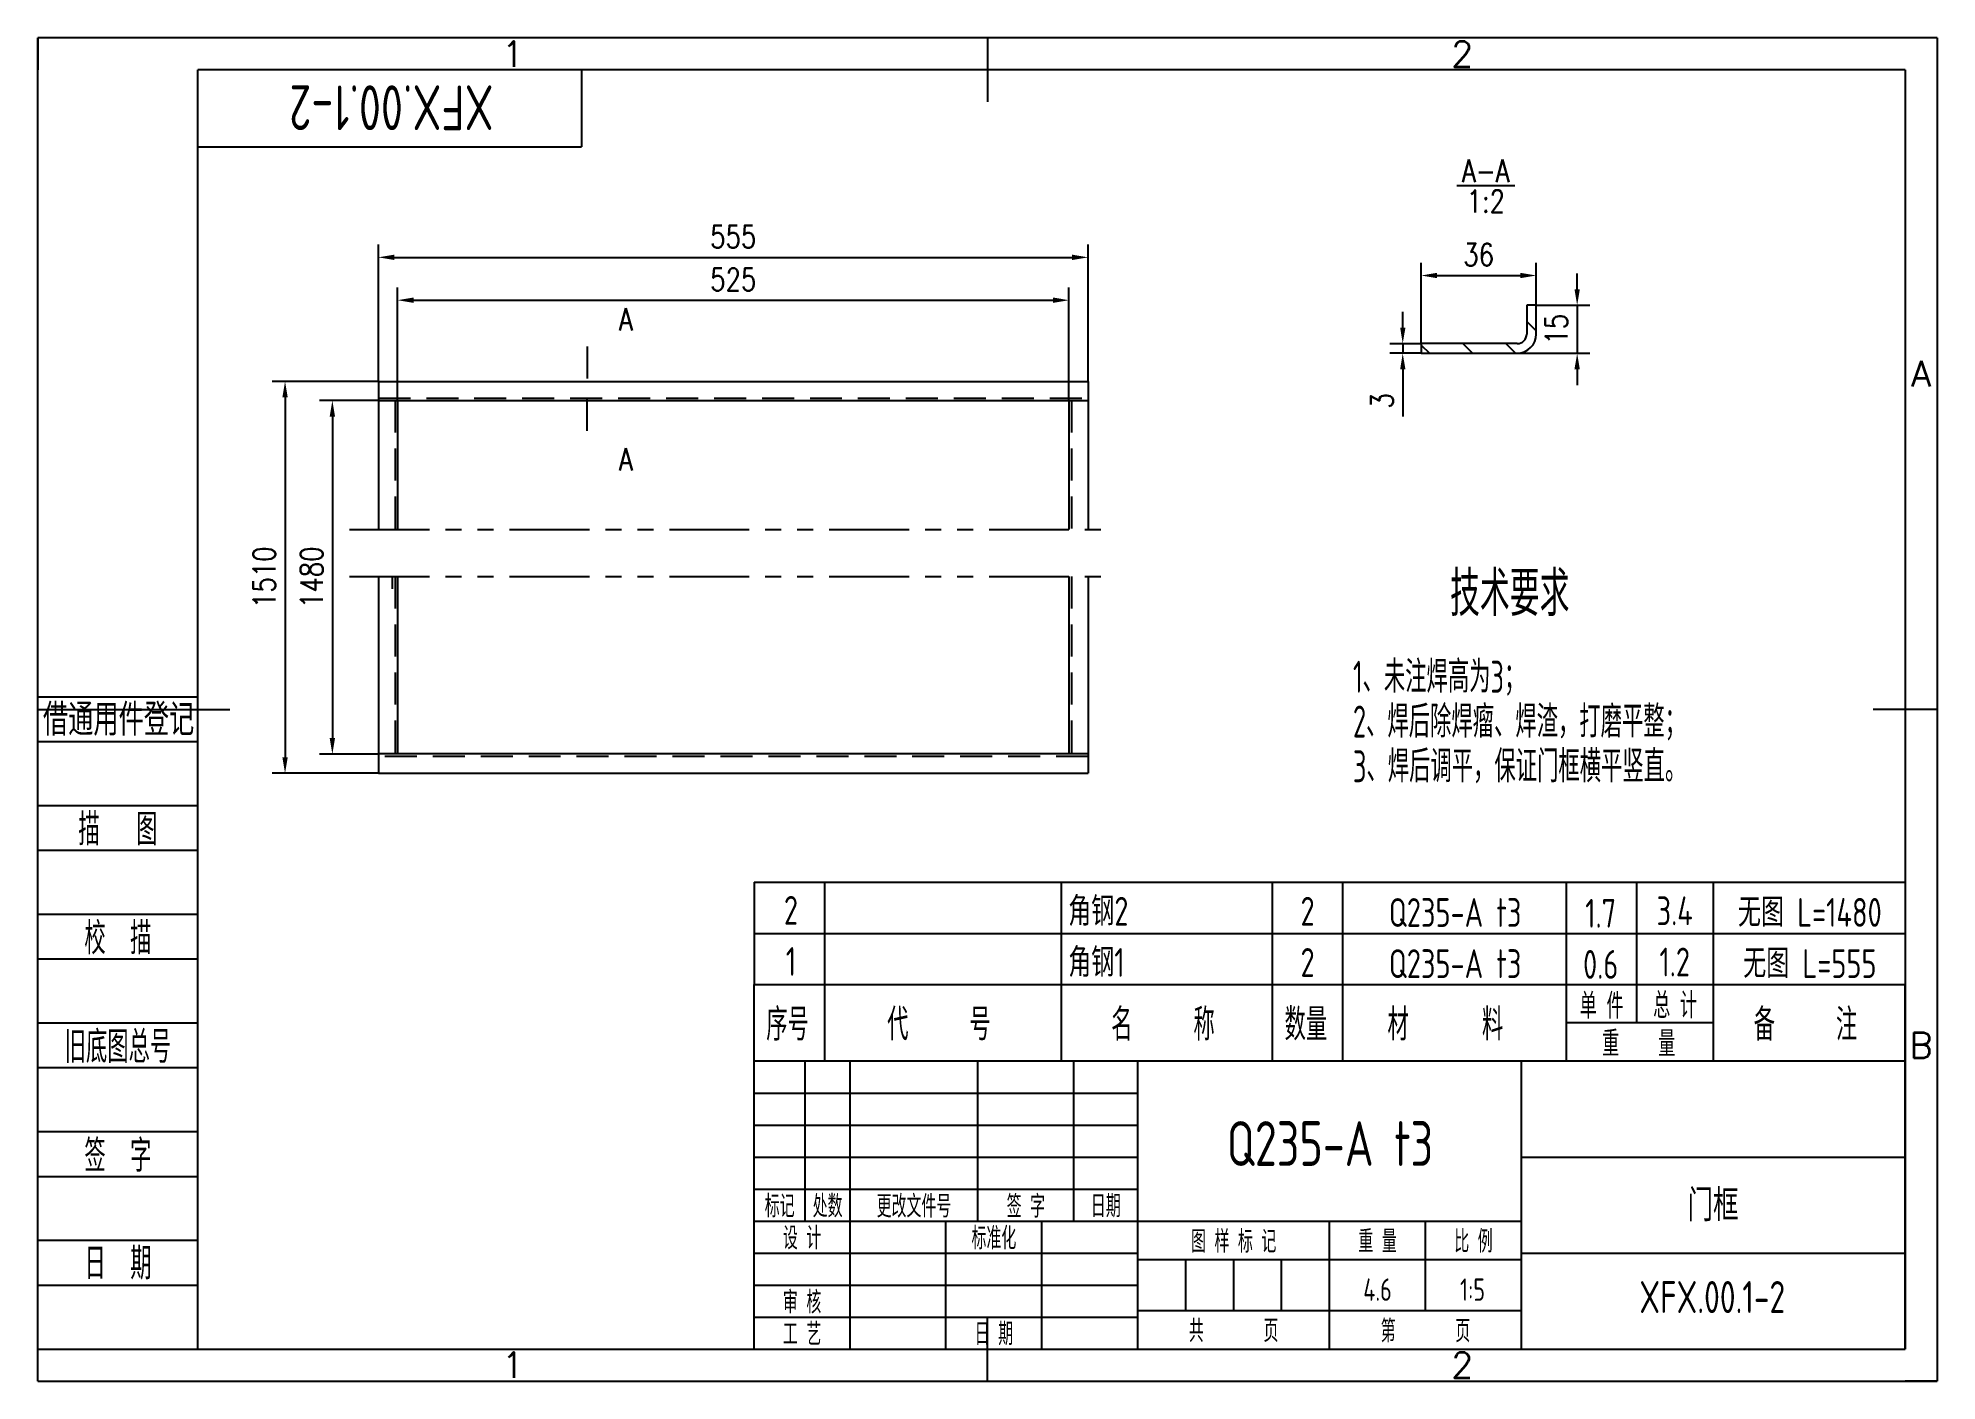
# Model space of a CAD drawing. Header units: inches. Extents: x -125 to 1360, y -25 to 1025.
import ezdxf
from ezdxf.enums import TextEntityAlignment as Align

# ---------------------------------------------------------------- set-up
doc = ezdxf.new("R2010")
doc.units = ezdxf.units.IN
doc.header["$LTSCALE"] = 50
doc.linetypes.add('DASHED', pattern=[0.75, 0.5, -0.25])
doc.linetypes.add('PHANTOM', pattern=[2.5, 1.25, -0.25, 0.25, -0.25, 0.25, -0.25])
for name, color, linetype in [('1轮廓实线层', 7, 'Continuous'), ('2细线层', 4, 'Continuous'), ('4虚线层', 6, 'DASHED'), ('5剖面线层', 2, 'Continuous'), ('6文字层', 3, 'Continuous'), ('7标注层', 4, 'Continuous'), ('8符号标注层', 31, 'Continuous'), ('9双点划线层', 6, 'PHANTOM'), ('图框层', 7, 'Continuous')]:
    doc.layers.add(name, color=color, linetype=linetype)
doc.styles.add('PC_TEXTSTYLE', font='isocp.shx', dxfattribs={"width": 0.8, "bigfont": 'hzfs.shx'})
doc.styles.add('TH_GBDIM', font='romans.shx', dxfattribs={"width": 0.8, "bigfont": 'gbcbig.shx'})
doc.dimstyles.new('TH_GBDIM', dxfattribs={"dimscale": 5, "dimtxt": 3.5, "dimasz": 2.5, "dimexe": 2, "dimexo": 0, "dimgap": 1.5, "dimtad": 1, "dimdec": 1, "dimdsep": 46, "dimtxsty": 'TH_GBDIM', "dimcen": 2.5, "dimclrd": 130, "dimclre": 130, "dimclrt": 3, "dimadec": 0, "dimazin": 2, "dimtfac": 0.714286, "dimtdec": 1, "dimtmove": 0, "dimatfit": 3, "dimfxl": 0, "dimtzin": 0, "dimlwd": -1, "dimlwe": -1, "dimarcsym": 0})

# ---------------------------------------------------------------- blocks, each defined once
blk = doc.blocks.new('*D8')
at = {"layer": '7标注层', "color": 130, "transparency": 16777216}
for p, q in [((141.2, 741.5), (95.2, 741.5)), ((105.2, 729), (105.2, 477.7)), ((141.2, 465.2), (95.2, 465.2))]:
    blk.add_line(p, q, dxfattribs=at)
for points in [[(103.1, 729), (107.3, 729), (105.2, 741.5)], [(103.1, 477.7), (107.3, 477.7), (105.2, 465.2)]]:
    blk.add_solid(points, dxfattribs=at)
at = {"layer": 'Defpoints', "color": 0, "transparency": 16777216}
for p in [(141.2, 741.5), (105.2, 465.2), (141.2, 465.2)]:
    blk.add_point(p, dxfattribs=at)
at = {"layer": '7标注层', "color": 3, "transparency": 16777216, "insert": (89, 603.4), "char_height": 17.5, "attachment_point": 5, "rotation": 90, "style": 'TH_GBDIM'}
blk.add_mtext('1480', dxfattribs=at)
blk = doc.blocks.new('*D9')
at = {"layer": '7标注层', "color": 130, "transparency": 16777216}
for p, q in [((156.2, 741.5), (156.2, 830)), ((168.7, 820), (668.7, 820)), ((681.2, 741.5), (681.2, 830))]:
    blk.add_line(p, q, dxfattribs=at)
for points in [[(168.7, 822.1), (168.7, 817.9), (156.2, 820)], [(668.7, 822.1), (668.7, 817.9), (681.2, 820)]]:
    blk.add_solid(points, dxfattribs=at)
at = {"layer": 'Defpoints', "color": 0, "transparency": 16777216}
for p in [(681.2, 820), (156.2, 741.5), (681.2, 741.5)]:
    blk.add_point(p, dxfattribs=at)
at = {"layer": '7标注层', "color": 3, "transparency": 16777216, "insert": (418.7, 836.2), "char_height": 17.5, "attachment_point": 5, "style": 'TH_GBDIM'}
blk.add_mtext('525', dxfattribs=at)
blk = doc.blocks.new('*D10')
at = {"layer": '7标注层', "color": 130, "transparency": 16777216}
for p, q in [((141.2, 756.5), (141.2, 863.5)), ((696.2, 756.5), (696.2, 863.5)), ((153.7, 853.5), (683.7, 853.5))]:
    blk.add_line(p, q, dxfattribs=at)
for points in [[(153.7, 855.6), (153.7, 851.4), (141.2, 853.5)], [(683.7, 855.6), (683.7, 851.4), (696.2, 853.5)]]:
    blk.add_solid(points, dxfattribs=at)
at = {"layer": 'Defpoints', "color": 0, "transparency": 16777216}
for p in [(696.2, 853.5), (141.2, 756.5), (696.2, 756.5)]:
    blk.add_point(p, dxfattribs=at)
at = {"layer": '7标注层', "color": 3, "transparency": 16777216, "insert": (418.7, 869.7), "char_height": 17.5, "attachment_point": 5, "style": 'TH_GBDIM'}
blk.add_mtext('555', dxfattribs=at)
blk = doc.blocks.new('*D11')
at = {"layer": '7标注层', "color": 130, "transparency": 16777216}
for p, q in [((141.2, 756.5), (58.2, 756.5)), ((68.2, 744), (68.2, 462.7)), ((141.2, 450.2), (58.2, 450.2))]:
    blk.add_line(p, q, dxfattribs=at)
for points in [[(66.1, 744), (70.3, 744), (68.2, 756.5)], [(66.1, 462.7), (70.3, 462.7), (68.2, 450.2)]]:
    blk.add_solid(points, dxfattribs=at)
at = {"layer": 'Defpoints', "color": 0, "transparency": 16777216}
for p in [(141.2, 756.5), (68.2, 450.2), (141.2, 450.2)]:
    blk.add_point(p, dxfattribs=at)
at = {"layer": '7标注层', "color": 3, "transparency": 16777216, "insert": (51.9, 603.4), "char_height": 17.5, "attachment_point": 5, "rotation": 90, "style": 'TH_GBDIM'}
blk.add_mtext('1510', dxfattribs=at)
blk = doc.blocks.new('*D12')
at = {"layer": '7标注层', "color": 130, "transparency": 16777216}
for p, q in [((1078.6, 828.5), (1078.6, 841)), ((1046.6, 816), (1088.6, 816)), ((1078.6, 816), (1078.6, 778.5)), ((1031.6, 778.5), (1088.6, 778.5)), ((1078.6, 766), (1078.6, 753.5))]:
    blk.add_line(p, q, dxfattribs=at)
for points in [[(1076.5, 828.5), (1080.7, 828.5), (1078.6, 816)], [(1076.5, 766), (1080.7, 766), (1078.6, 778.5)]]:
    blk.add_solid(points, dxfattribs=at)
at = {"layer": 'Defpoints', "color": 0, "transparency": 16777216}
for p in [(1046.6, 816), (1031.6, 778.5), (1078.6, 778.5)]:
    blk.add_point(p, dxfattribs=at)
at = {"layer": '7标注层', "color": 3, "transparency": 16777216, "insert": (1062.4, 797.3), "char_height": 17.5, "attachment_point": 5, "rotation": 90, "style": 'TH_GBDIM'}
blk.add_mtext('15', dxfattribs=at)
blk = doc.blocks.new('*D13')
at = {"layer": '7标注层', "color": 130, "transparency": 16777216}
for p, q in [((956.6, 786), (956.6, 849.3)), ((1046.6, 816), (1046.6, 849.3)), ((969.1, 839.3), (1034.1, 839.3))]:
    blk.add_line(p, q, dxfattribs=at)
for points in [[(969.1, 841.4), (969.1, 837.2), (956.6, 839.3)], [(1034.1, 841.4), (1034.1, 837.2), (1046.6, 839.3)]]:
    blk.add_solid(points, dxfattribs=at)
at = {"layer": 'Defpoints', "color": 0, "transparency": 16777216}
for p in [(1046.6, 839.3), (1046.6, 816), (956.6, 786)]:
    blk.add_point(p, dxfattribs=at)
at = {"layer": '7标注层', "color": 3, "transparency": 16777216, "insert": (1001.6, 855.6), "char_height": 17.5, "attachment_point": 5, "style": 'TH_GBDIM'}
blk.add_mtext('36', dxfattribs=at)
blk = doc.blocks.new('*D14')
at = {"layer": '7标注层', "color": 130, "transparency": 16777216}
for p, q in [((942.2, 798.5), (942.2, 811)), ((956.6, 786), (932.2, 786)), ((956.6, 778.5), (932.2, 778.5)), ((942.2, 786), (942.2, 778.5)), ((942.2, 766), (942.2, 729.2))]:
    blk.add_line(p, q, dxfattribs=at)
for points in [[(940.2, 798.5), (944.3, 798.5), (942.2, 786)], [(940.2, 766), (944.3, 766), (942.2, 778.5)]]:
    blk.add_solid(points, dxfattribs=at)
at = {"layer": 'Defpoints', "color": 0, "transparency": 16777216}
for p in [(942.2, 778.5), (956.6, 786), (956.6, 778.5)]:
    blk.add_point(p, dxfattribs=at)
at = {"layer": '7标注层', "color": 3, "transparency": 16777216, "insert": (926, 741.4), "char_height": 17.5, "attachment_point": 5, "rotation": 90, "style": 'TH_GBDIM'}
blk.add_mtext('3', dxfattribs=at)
blk = doc.blocks.new('PC_TITLE_BLOCK')
at = {"layer": '1轮廓实线层'}
for p, q in [((0, 45), (-180, 45)), ((-180, 0), (-180, 45)), ((-172, 20), (-172, 45)), ((-165, 20), (-165, 45)), ((-145, 20), (-145, 45)), ((-130, 20), (-130, 45)), ((-120, 0), (-120, 45)), ((-60, 30), (0, 30)), ((-180, 20), (-60, 20)), ((-165, 0), (-165, 20)), ((-150, 0), (-150, 20)), ((-135, 0), (-135, 20)), ((-60, 15), (0, 15)), ((-180, 0), (0, 0))]:
    blk.add_line(p, q, dxfattribs=at)
at = {"layer": '1轮廓实线层', "color": 7}
for p, q in [((-60, 0), (-60, 45)), ((-180, 25), (-120, 25))]:
    blk.add_line(p, q, dxfattribs=at)
at = {"layer": '2细线层'}
for p, q in [((-180, 40), (-120, 40)), ((-180, 35), (-120, 35)), ((-180, 30), (-120, 30)), ((-90, 0), (-90, 20)), ((-75, 6), (-75, 20)), ((-180, 15), (-120, 15)), ((-120, 14), (-60, 14)), ((-112.5, 6), (-112.5, 14)), ((-105, 6), (-105, 14)), ((-97.5, 6), (-97.5, 14)), ((-180, 10), (-120, 10)), ((-120, 6), (-60, 6)), ((-180, 5), (-120, 5))]:
    blk.add_line(p, q, dxfattribs=at)
at = {"layer": '图框层'}
blk.add_line((0, 0), (0, 45), dxfattribs=at)
at = {"layer": '6文字层', "style": 'PC_TEXTSTYLE', "width": 0.667}
for s, p in [('标记', (-176, 22.5)), ('处数', (-168.5, 22.5)), (' 更改文件号 ', (-155, 22.5)), (' 签 字 ', (-137.5, 22.5)), (' 日期 ', (-125, 22.5)), (' 设 计 ', (-172.5, 17.51)), (' 标准化 ', (-142.5, 17.51)), (' 图 样 标 记 ', (-105, 17)), (' 重 量 ', (-82.5, 17)), (' 比 例 ', (-67.5, 17)), (' 审 核 ', (-172.5, 7.5)), (' 工 艺 ', (-172.5, 2.5)), (' 日 期 ', (-142.5, 2.5)), ('共       页', (-105, 3)), ('第       页', (-75, 3))]:
    blk.add_text(s, height=3.5, dxfattribs=at).set_placement(p, align=Align.MIDDLE)
at = {"layer": '6文字层', "style": 'PC_TEXTSTYLE', "flags": 8}
for tag, height, width, p, p2 in [('企业名称', 5, 1.98445, (-54.29, 34.82), (-5.27, 34.82)), ('产品名称或材料标记', 7, 0.600652, (-113.46, 28.64), (-66.42, 28.64)), ('图样名称', 5, 2.004495, (-54.79, 19.98), (-5.27, 19.98)), ('标准化', 3.5, 1.023147, (-133.83, 15.37), (-120.75, 15.37)), ('审核', 3.5, 1.579393, (-163.99, 5.37), (-150.63, 5.37)), ('重量', 3.5, 1.408247, (-88.46, 7.54), (-76.55, 7.54)), ('比例', 3.5, 1.385287, (-73.35, 7.54), (-61.93, 7.54)), ('图样代号', 5, 2.006536, (-54.79, 5.63), (-5.52, 5.63)), ('工艺', 3.5, 1.621807, (-164.21, 0.37), (-150.89, 0.37)), ('日期', 3.5, 1.560088, (-133.83, 0.37), (-120.75, 0.37)), ('共几页', 3.5, 0.557144, (-108.07, 0.63), (-101.05, 0.63))]:
    blk.add_attdef(tag, text='', height=height, dxfattribs=dict(at, width=width)).set_placement(p, p2, align=Align.FIT)
at = {"layer": '6文字层', "style": 'PC_TEXTSTYLE', "width": 9.905045, "flags": 8}
blk.add_attdef('设计', text='', height=3.5, rotation=358.4644, dxfattribs=at).set_placement((-164.23, 15.37), (-150.37, 15), align=Align.FIT)
at = {"layer": '6文字层', "color": 3, "style": 'PC_TEXTSTYLE', "width": 0.56476, "flags": 8}
blk.add_attdef('第几页', text='', height=3.5, dxfattribs=at).set_placement((-78.29, 0.75), (-71.16, 0.75), align=Align.FIT)
at = {"layer": '6文字层', "ltscale": 10, "style": 'PC_TEXTSTYLE', "flags": 1}
blk.add_attdef('图纸张数', (-58.68, -0.49), '', height=2.5, dxfattribs=at)
blk = doc.blocks.new('PC_FJL_BLOCK')
at = {"layer": '2细线层'}
for p, q in [((-25, 102), (0, 102)), ((-25, 95), (0, 95)), ((-25, 85), (0, 85)), ((-25, 78), (0, 78)), ((-25, 68), (0, 68)), ((-25, 61), (0, 61)), ((-25, 51), (0, 51)), ((-25, 44), (0, 44)), ((-25, 34), (0, 34)), ((-25, 27), (0, 27)), ((-25, 17), (0, 17)), ((-25, 10), (0, 10)), ((-25, 0), (0, 0))]:
    blk.add_line(p, q, dxfattribs=at)
at = {"layer": '6文字层', "color": 3, "style": 'PC_TEXTSTYLE', "width": 0.715685}
blk.add_text('借通用件登记', height=5, dxfattribs=at).set_placement((-24.22, 95.91), (-0.56, 95.91), align=Align.FIT)
at = {"layer": '6文字层', "color": 3, "style": 'PC_TEXTSTYLE'}
for s, width, p in [('描   图', 0.6667, (-12.5, 81.5)), ('校  描', 0.667, (-12.5, 64.5)), ('旧底图总号', 0.667, (-12.5, 47.5)), ('签  字', 0.667, (-12.5, 30.5)), ('日  期', 0.667, (-12.49, 13.6))]:
    blk.add_text(s, height=5, dxfattribs=dict(at, width=width)).set_placement(p, align=Align.MIDDLE)
at = {"layer": '6文字层', "style": 'PC_TEXTSTYLE'}
for tag, width, p, p2 in [('借通用件登记', 0.671328, (-23.44, 86.36), (-1.25, 86.36)), ('描图', 2.120922, (-23.44, 69.36), (-1.25, 69.36)), ('校图', 2.149976, (-23.75, 52.06), (-1.25, 52.06)), ('旧底图总号', 0.761452, (-22.84, 35.67), (-1.86, 35.67)), ('签字', 2.026939, (-23.14, 18.37), (-1.56, 18.37)), ('日期', 1.89999, (-22.84, 1.37), (-2.17, 1.37))]:
    blk.add_attdef(tag, text='', height=5, dxfattribs=dict(at, width=width)).set_placement(p, p2, align=Align.FIT)
blk = doc.blocks.new('PC_TYDH_BLOCK')
at = {"layer": '2细线层', "linetype": 'Continuous'}
for p in [(60, 0), (0, -12)]:
    blk.add_line(p, (60, -12), dxfattribs=at)
at = {"layer": '6文字层', "style": 'PC_TEXTSTYLE', "width": 1.815486}
blk.add_attdef('图样代号', text='', height=7, rotation=180, dxfattribs=at).set_placement((58.24, -2.4), (2.35, -2.4), align=Align.FIT)
blk = doc.blocks.new('PC_MXBTITLERECORD')
at = {"layer": '1轮廓实线层'}
for p, q in [((-180, 0), (-180, 12)), ((0, 0), (0, 12))]:
    blk.add_line(p, q, dxfattribs=at)
at = {"layer": '2细线层'}
for p, q in [((-169, 12), (-169, 0)), ((-132, 12), (-132, 0)), ((-99, 12), (-99, 0)), ((-88, 12), (-88, 0)), ((-53, 12), (-53, 0)), ((-42, 12), (-42, 6)), ((-30, 12), (-30, 0)), ((-30, 6), (-53, 6))]:
    blk.add_line(p, q, dxfattribs=at)
at = {"style": 'PC_TEXTSTYLE', "flags": 1}
blk.add_attdef('Fo oFShowMe', (-53, 6), '', height=0.00000005, dxfattribs=at)
at = {"layer": '6文字层', "style": 'PC_TEXTSTYLE', "width": 0.667}
for s, height, p in [('单 件', 4, (-47.45, 8.84)), ('总 计', 4, (-35.96, 8.94)), ('序号', 5, (-174.77, 6)), ('代     号', 5, (-151.09, 6)), ('名     称', 5, (-116.06, 6)), ('数量', 5, (-93.71, 6)), ('材      料', 5, (-71.89, 6)), ('备     注', 5, (-15.57, 6)), ('重    量', 4, (-41.65, 2.94))]:
    blk.add_text(s, height=height, dxfattribs=at).set_placement(p, align=Align.MIDDLE)
blk = doc.blocks.new('PC_MXB_BLOCK')
at = {"layer": '1轮廓实线层'}
for p, q in [((-180, 8), (-180, 0)), ((0, 8), (0, 0))]:
    blk.add_line(p, q, dxfattribs=at)
at = {"layer": '2细线层'}
for p, q in [((-180, 8), (0, 8)), ((-169, 8), (-169, 0)), ((-132, 8), (-132, 0)), ((-99, 8), (-99, 0)), ((-88, 8), (-88, 0)), ((-53, 8), (-53, 0)), ((-42, 8), (-42, 0)), ((-30, 8), (-30, 0)), ((-180, 0), (0, 0))]:
    blk.add_line(p, q, dxfattribs=at)
at = {"layer": '6文字层', "style": 'PC_TEXTSTYLE'}
for tag, width, p, p2 in [('序号', 0.769182, (-178.38, 1.35), (-170.09, 1.35)), ('代号', 3.14773, (-168.05, 1.35), (-134.11, 1.35)), ('名称', 2.802424, (-130.87, 1.2), (-100.28, 1.2)), ('数量', 0.817449, (-97.88, 1.2), (-89, 1.2)), ('材料', 2.943328, (-86.43, 1.01), (-54.3, 1.01)), ('总重', 0.958888, (-41.2, 1.27), (-30.86, 1.27)), ('备注', 2.494074, (-28.61, 1.02), (-1.16, 1.02)), ('单重', 0.854038, (-52.21, 0.89), (-43, 0.89))]:
    blk.add_attdef(tag, text='', height=4.5, dxfattribs=dict(at, width=width)).set_placement(p, p2, align=Align.FIT)

msp = doc.modelspace()

# ---------------------------------------------------------------- hatches: boundary and pattern name
at = {"layer": '5剖面线层'}
h = msp.add_hatch(dxfattribs=at)
h.set_pattern_fill('ANSI31', color=256, scale=7.5, angle=90)
h.set_pattern_definition([(135, (27599.502, -17573.712), (-16.83798, -16.83798), [])])
edge = h.paths.add_edge_path()
edge.add_line((956.63, 786.03), (956.63, 778.53))
edge.add_line((956.63, 778.53), (1031.63, 778.53))
edge.add_arc((1031.63, 793.53), 15, 270, 360)
edge.add_line((1046.63, 793.53), (1046.63, 822.28))
edge.add_line((1046.63, 822.28), (1039.13, 822.28))
edge.add_line((1039.13, 822.28), (1039.13, 793.53))
edge.add_arc((1031.63, 793.53), 7.5, -90, 0, ccw=False)
edge.add_line((1031.63, 786.03), (956.63, 786.03))

# ---------------------------------------------------------------- linework, layer by layer
at = {"layer": '1轮廓实线层'}
for p, q in [((617.5, 1025), (617.5, 975)), ((1039.13, 816.03), (1039.13, 793.53)), ((1046.63, 816.03), (1039.13, 816.03)), ((1046.63, 793.53), (1046.63, 816.03)), ((1031.63, 786.03), (956.63, 786.03)), ((956.63, 786.03), (956.63, 778.53)), ((956.63, 778.53), (1031.63, 778.53)), ((681.21, 545.23), (681.21, 465.23)), ((-125, 500), (25, 500)), ((1360, 500), (1310, 500)), ((617.5, -25), (617.5, 25))]:
    msp.add_line(p, q, dxfattribs=at)
at = {"layer": '1轮廓实线层', "color": 0}
for p, q in [((141.21, 756.47), (141.21, 640.69)), ((141.21, 756.47), (696.21, 756.47)), ((696.21, 756.47), (696.21, 640.69)), ((141.21, 603.96), (141.21, 450.23)), ((696.21, 603.96), (696.21, 450.23)), ((141.21, 450.23), (696.21, 450.23))]:
    msp.add_line(p, q, dxfattribs=at)
at = {"layer": '1轮廓实线层'}
for radius in [7.5, 15]:
    msp.add_arc((1031.63, 793.53), radius, 270, 0, dxfattribs=at)
at = {"layer": '2细线层'}
for p, q in [((-125, -25), (-125, 1025)), ((1360, 1025), (-125, 1025)), ((-125, 1025), (-125, 1000)), ((617.5, 1025), (617.5, 1000)), ((1360, 1025), (1360, -25)), ((984.43, 909.67), (1029.98, 909.67)), ((1360, 500), (1335, 500)), ((-125, -25), (-125, 0)), ((617.5, -25), (617.5, 0)), ((-125, -25), (1360, -25)), ((1360, -25), (1335, -25))]:
    msp.add_line(p, q, dxfattribs=at)
at = {"layer": '2细线层', "color": 4}
for p, q in [((141.21, 741.47), (696.21, 741.47)), ((156.21, 741.47), (156.21, 640.69)), ((681.21, 741.47), (681.21, 640.69)), ((681.21, 741.47), (681.21, 640.69)), ((156.21, 603.96), (156.21, 465.23)), ((681.21, 603.96), (681.21, 465.23)), ((696.21, 465.23), (141.21, 465.23))]:
    msp.add_line(p, q, dxfattribs=at)
at = {"layer": '4虚线层', "color": 6}
for p, q in [((141.21, 743.47), (696.21, 743.47)), ((154.21, 741.47), (154.21, 640.69)), ((683.21, 741.47), (683.21, 640.69)), ((152.21, 594.23), (152.21, 603.96)), ((154.21, 603.96), (154.21, 465.23)), ((683.21, 603.96), (683.21, 465.23)), ((696.21, 463.23), (141.21, 463.23))]:
    msp.add_line(p, q, dxfattribs=at)
at = {"layer": '8符号标注层', "color": 7}
for p, q in [((304.53, 783.91), (304.53, 758.91)), ((304.53, 717.88), (304.53, 742.88))]:
    msp.add_line(p, q, dxfattribs=at)
at = {"layer": '9双点划线层'}
for p, q in [((118.71, 640.69), (718.71, 640.69)), ((118.71, 603.96), (718.71, 603.96))]:
    msp.add_line(p, q, dxfattribs=at)
at = {"layer": '图框层'}
for p, q in [((0, 0), (0, 1000)), ((1335, 1000), (0, 1000)), ((1335, 1000), (1335, 0)), ((0, 0), (1335, 0))]:
    msp.add_line(p, q, dxfattribs=at)

# ---------------------------------------------------------------- block references
ref = msp.add_blockref('PC_TYDH_BLOCK', (0, 1000), dxfattribs=dict(at, xscale=5, yscale=5, zscale=5))
ref.add_attrib('图样代号', 'XFX.00.1-2', dxfattribs={"layer": '6文字层', "height": 35, "rotation": 180, "style": 'PC_TEXTSTYLE', "width": 0.8}).set_placement((151.46, 987.98), align=Align.CENTER)
at = {"layer": '图框层', "xscale": 5, "yscale": 5, "zscale": 5}
for name, p in [('PC_FJL_BLOCK', (0, 0)), ('PC_MXBTITLERECORD', (1335, 225))]:
    msp.add_blockref(name, p, dxfattribs=at)
at = {"layer": '图框层'}
ref = msp.add_blockref('PC_MXB_BLOCK', (1335, 325), dxfattribs=dict(at, xscale=5, yscale=5, zscale=5))
ref.add_attrib('材料', 'Q235-A t3', dxfattribs={"layer": '6文字层', "height": 22.5, "style": 'PC_TEXTSTYLE', "width": 0.8}).set_placement((983.16, 330.05), align=Align.CENTER)
ref.add_attrib('序号', '2', dxfattribs={"layer": '6文字层', "height": 22.5, "style": 'PC_TEXTSTYLE', "width": 0.8}).set_placement((463.82, 331.74), align=Align.CENTER)
ref.add_attrib('名称', '角钢2', (680.67, 330.98), dxfattribs={"layer": '6文字层', "height": 22.5, "style": 'PC_TEXTSTYLE', "width": 0.8})
ref.add_attrib('数量', '2', dxfattribs={"layer": '6文字层', "height": 22.5, "style": 'PC_TEXTSTYLE', "width": 0.8}).set_placement((867.8, 330.98), align=Align.CENTER)
ref.add_attrib('备注', '无图 L=1480', dxfattribs={"layer": '6文字层', "height": 22.5, "style": 'PC_TEXTSTYLE', "width": 0.8}).set_placement((1260.57, 330.12), align=Align.CENTER)
ref.add_attrib('单重', '1.7', dxfattribs={"layer": '6文字层', "height": 22.5, "style": 'PC_TEXTSTYLE', "width": 0.8}).set_placement((1096.98, 329.44), align=Align.CENTER)
ref.add_attrib('总重', '3.4', dxfattribs={"layer": '6文字层', "height": 22.5, "style": 'PC_TEXTSTYLE', "width": 0.8}).set_placement((1154.87, 331.33), align=Align.CENTER)
ref = msp.add_blockref('PC_MXB_BLOCK', (1335, 285), dxfattribs=dict(at, xscale=5, yscale=5, zscale=5))
ref.add_attrib('材料', 'Q235-A t3', dxfattribs={"layer": '6文字层', "height": 22.5, "style": 'PC_TEXTSTYLE', "width": 0.8}).set_placement((983.16, 290.05), align=Align.CENTER)
ref.add_attrib('序号', '1', dxfattribs={"layer": '6文字层', "height": 22.5, "style": 'PC_TEXTSTYLE', "width": 0.8}).set_placement((463.82, 291.74), align=Align.CENTER)
ref.add_attrib('名称', '角钢1', (680.67, 290.98), dxfattribs={"layer": '6文字层', "height": 22.5, "style": 'PC_TEXTSTYLE', "width": 0.8})
ref.add_attrib('数量', '2', dxfattribs={"layer": '6文字层', "height": 22.5, "style": 'PC_TEXTSTYLE', "width": 0.8}).set_placement((867.8, 290.98), align=Align.CENTER)
ref.add_attrib('备注', '无图 L=555', dxfattribs={"layer": '6文字层', "height": 22.5, "style": 'PC_TEXTSTYLE', "width": 0.8}).set_placement((1260.57, 290.12), align=Align.CENTER)
ref.add_attrib('单重', '0.6', dxfattribs={"layer": '6文字层', "height": 22.5, "style": 'PC_TEXTSTYLE', "width": 0.8}).set_placement((1096.98, 289.44), align=Align.CENTER)
ref.add_attrib('总重', '1.2', dxfattribs={"layer": '6文字层', "height": 22.5, "style": 'PC_TEXTSTYLE', "width": 0.8}).set_placement((1154.87, 291.33), align=Align.CENTER)
ref = msp.add_blockref('PC_TITLE_BLOCK', (1335, 0), dxfattribs=dict(at, xscale=5, yscale=5, zscale=5))
ref.add_attrib('重量', '4.6', dxfattribs={"layer": '6文字层', "height": 17.5, "style": 'PC_TEXTSTYLE', "width": 0.8}).set_placement((922.49, 37.71), align=Align.CENTER)
ref.add_attrib('产品名称或材料标记', 'Q235-A t3', dxfattribs={"layer": '6文字层', "height": 35, "style": 'PC_TEXTSTYLE', "width": 0.8}).set_placement((885.29, 143.18), align=Align.CENTER)
ref.add_attrib('图样名称', '门框', dxfattribs={"layer": '6文字层', "height": 25, "style": 'PC_TEXTSTYLE', "width": 0.8}).set_placement((1184.87, 99.89), align=Align.CENTER)
ref.add_attrib('图样代号', 'XFX.00.1-2', dxfattribs={"layer": '6文字层', "height": 25, "style": 'PC_TEXTSTYLE', "width": 0.8}).set_placement((1184.25, 28.15), align=Align.CENTER)
ref.add_attrib('比例', '1:5', dxfattribs={"layer": '6文字层', "height": 17.5, "style": 'PC_TEXTSTYLE', "width": 0.8}).set_placement((996.79, 37.71), align=Align.CENTER)

# ---------------------------------------------------------------- texts
at = {"layer": '6文字层', "style": 'TH_GBDIM'}
for s, p in [('1', (246.25, 1012.5)), ('2', (988.75, 1012.5)), ('A', (1347.5, 762.5)), ('B', (1347.5, 237.5)), ('1', (246.25, -12.5)), ('2', (988.75, -12.5))]:
    msp.add_text(s, height=20, dxfattribs=at).set_placement(p, align=Align.MIDDLE)
at = {"layer": '6文字层', "style": 'PC_TEXTSTYLE', "width": 0.667}
msp.add_text('技术要求', height=35, dxfattribs=at).set_placement((1025.9, 608.09), align=Align.TOP_CENTER)
for s, p in [('1、未注焊高为3；', (903.3, 538.09)), ('2、焊后除焊瘤、焊渣，打磨平整；', (903.3, 503.09)), ('3、焊后调平，保证门框横平竖直。', (903.3, 468.09))]:
    msp.add_text(s, height=25, dxfattribs=at).set_placement(p, align=Align.TOP_LEFT)
at = {"layer": '7标注层', "color": 3, "char_height": 17.5, "attachment_point": 5, "style": 'TH_GBDIM'}
for s, insert in [('A-A', (1007.14, 921.13)), ('1:2', (1007.14, 897.4)), ('A', (334.81, 805.02)), ('A', (334.81, 695.56))]:
    msp.add_mtext(s, dxfattribs=dict(at, insert=insert))

# ---------------------------------------------------------------- dimensions: what is measured, and where the dimension line sits
at = {"layer": '7标注层'}
dim = msp.add_linear_dim(base=(696.21, 853.47), p1=(141.21, 756.47), p2=(696.21, 756.47), dimstyle='TH_GBDIM', dxfattribs=at)
dim.commit()
dim.dimension.update_dxf_attribs({"geometry": '*D10', "text_midpoint": (418.71, 869.72)})
dim = msp.add_linear_dim(base=(1046.63, 839.3), p1=(956.63, 786.03), p2=(1046.63, 816.03), dimstyle='TH_GBDIM', override={"dimlfac": 0.4}, dxfattribs=at)
dim.commit()
dim.dimension.update_dxf_attribs({"geometry": '*D13', "text_midpoint": (1001.63, 855.55)})
dim = msp.add_linear_dim(base=(681.21, 819.98), p1=(156.21, 741.47), p2=(681.21, 741.47), dimstyle='TH_GBDIM', dxfattribs=at)
dim.commit()
dim.dimension.update_dxf_attribs({"geometry": '*D9', "text_midpoint": (418.71, 819.98), "dimtype": 160})
for base, p1, p2, picture, middle in [((1078.61, 778.53), (1046.63, 816.03), (1031.63, 778.53), '*D12', (1062.36, 797.28)), ((942.24, 778.53), (956.63, 786.03), (956.63, 778.53), '*D14', (925.99, 741.36))]:
    dim = msp.add_linear_dim(base=base, p1=p1, p2=p2, angle=90, dimstyle='TH_GBDIM', override={"dimlfac": 0.4}, dxfattribs=at)
    dim.commit()
    dim.dimension.update_dxf_attribs({"geometry": picture, "text_midpoint": middle})
dim = msp.add_linear_dim(base=(68.19, 450.23), p1=(141.21, 756.47), p2=(141.21, 450.23), angle=90, text='1510', dimstyle='TH_GBDIM', dxfattribs=at)
dim.commit()
dim.dimension.update_dxf_attribs({"geometry": '*D11', "text_midpoint": (51.94, 603.35)})
dim = msp.add_linear_dim(base=(105.21, 465.23), p1=(141.21, 741.47), p2=(141.21, 465.23), angle=90, text='1480', dimstyle='TH_GBDIM', dxfattribs=at)
dim.commit()
dim.dimension.update_dxf_attribs({"geometry": '*D8', "text_midpoint": (105.21, 603.35), "dimtype": 160})

doc.saveas('drawing.dxf')
